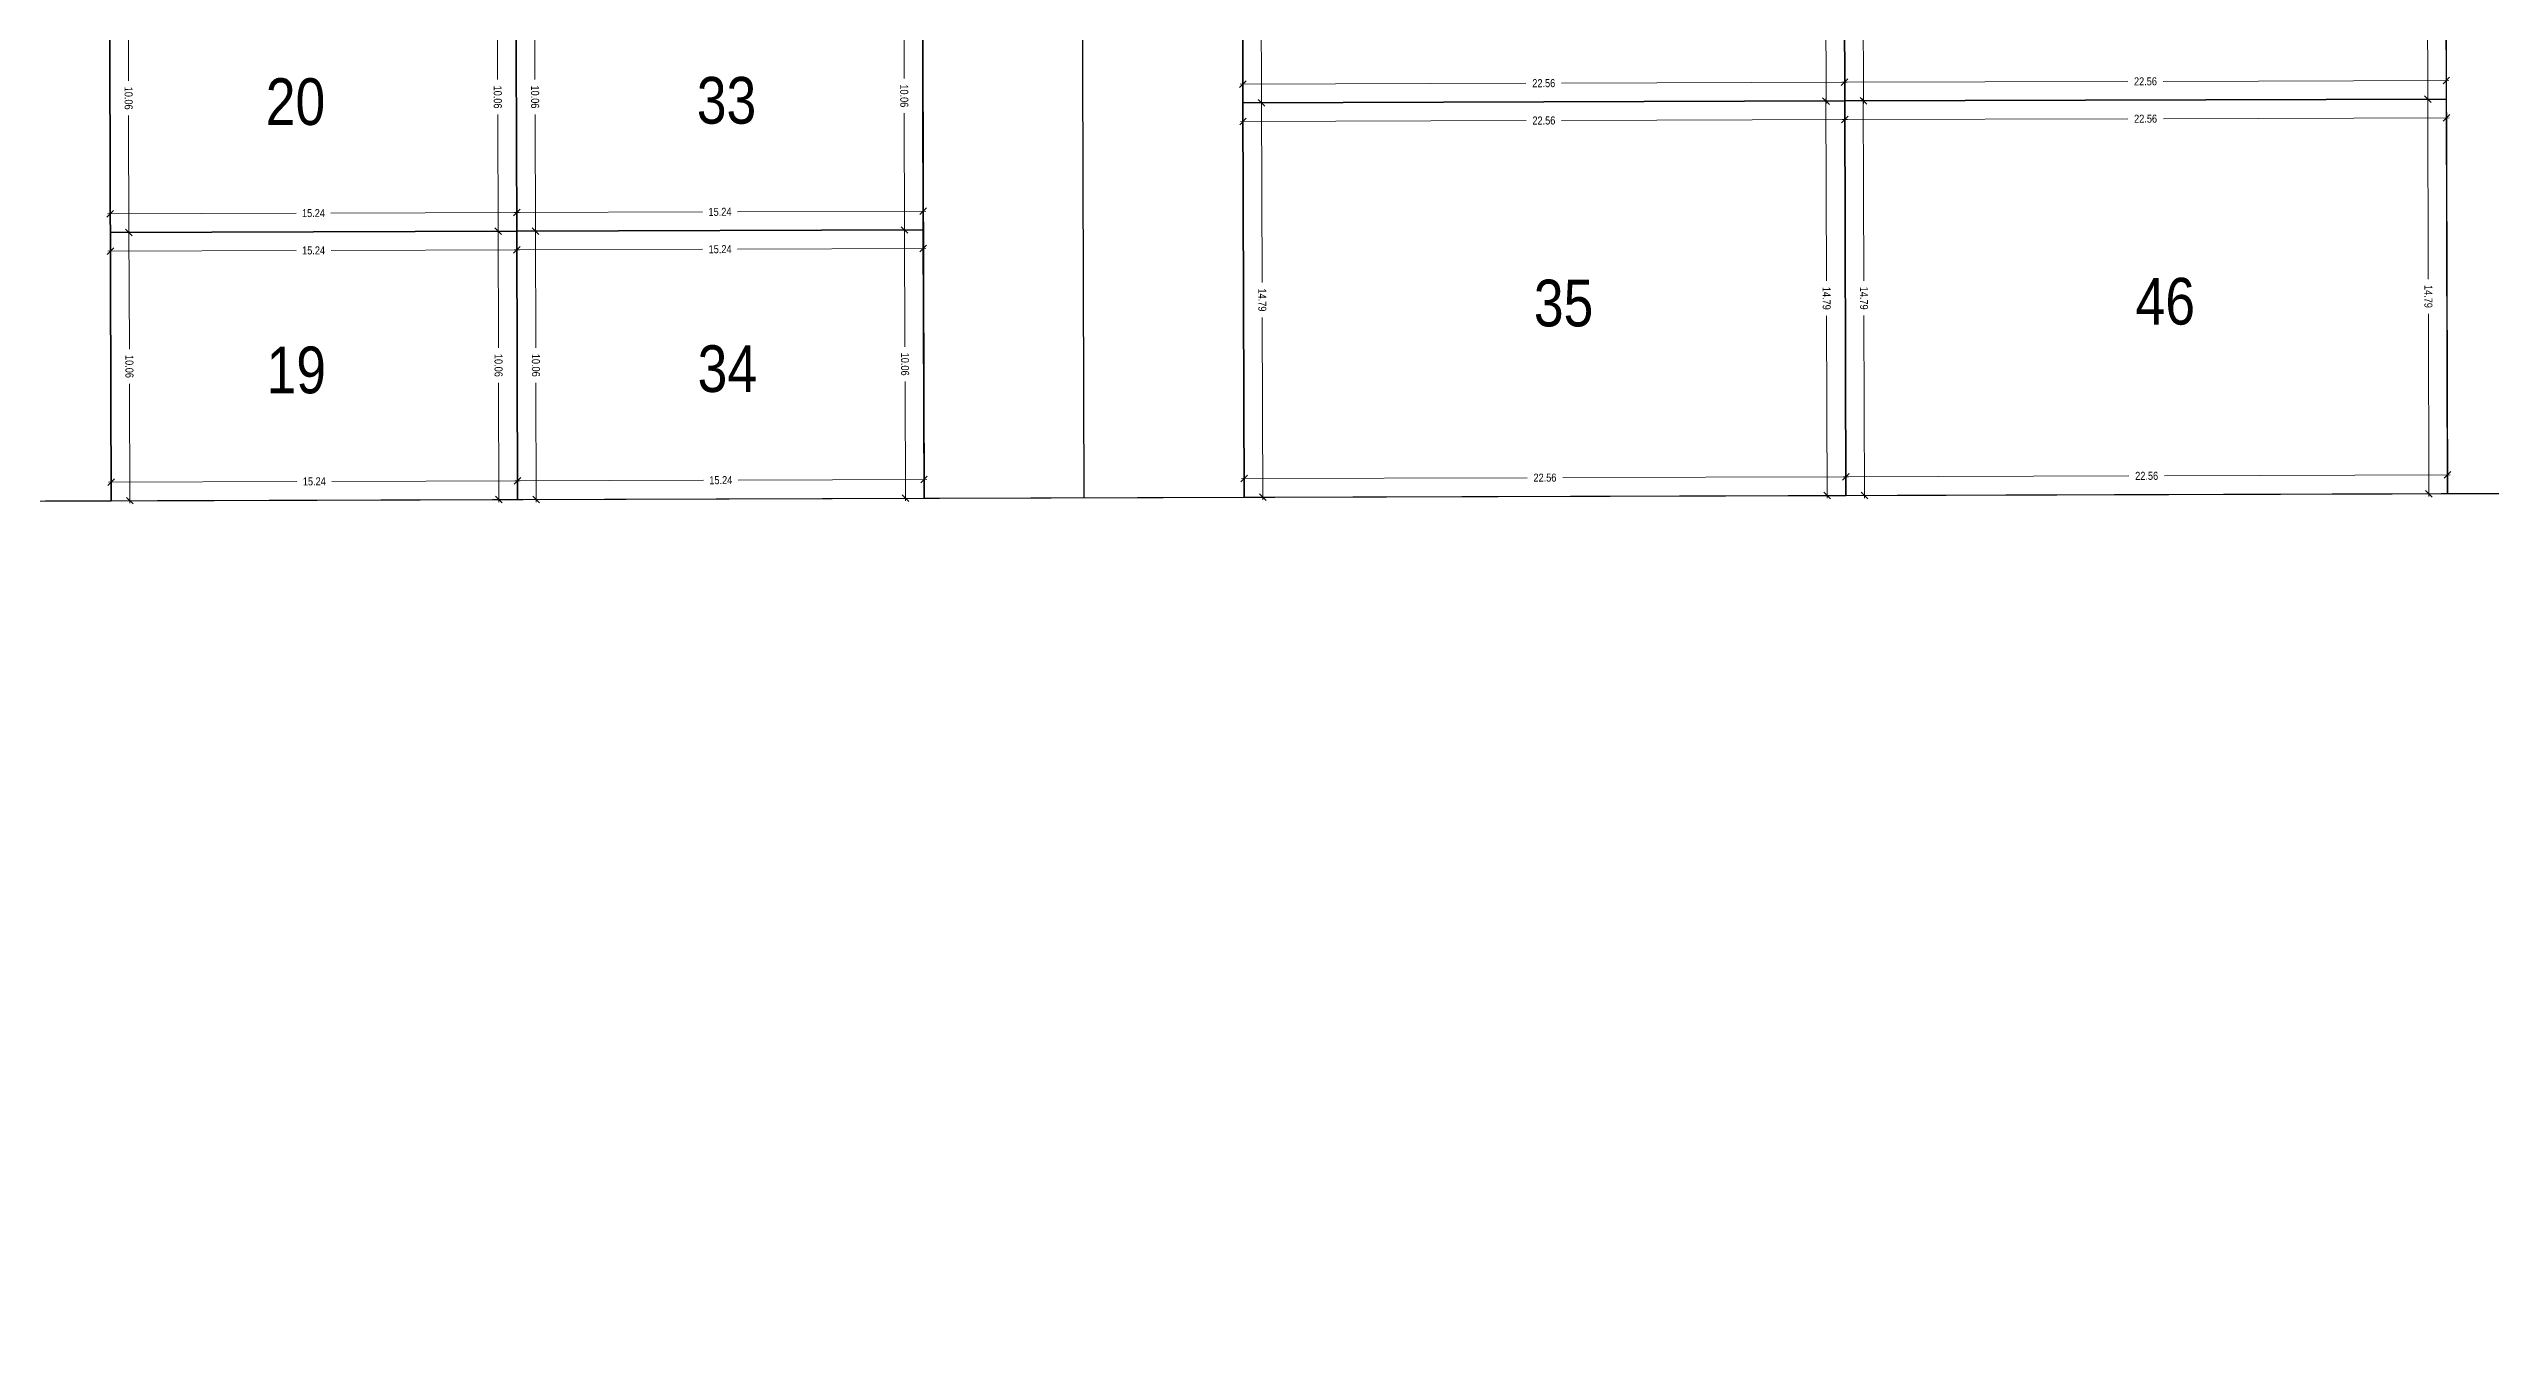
# Model space of a CAD drawing. Header units: millimetres. Extents: x 29397 to 29927, y 26123 to 26652.
# Drawn here: x 29546.6 to 29638.2, y 26262.7 to 26310.9 of the extents above; entities that cross this region are included whole.
import ezdxf
from ezdxf.enums import TextEntityAlignment as Align

# ---------------------------------------------------------------- set-up
doc = ezdxf.new("R2010")
doc.units = ezdxf.units.MM
doc.header["$LTSCALE"] = 0.3
doc.linetypes.add('CENTER', pattern=[0])
for name, color, linetype in [('_IndivSubPlot', 180, 'Continuous'), ('_IndivSubPlot_DIMENSION', 7, 'Continuous'), ('_InternalRoad', 3, 'Continuous'), ('_LandLord_Sub', 7, 'Continuous'), ('_MortgageArea', 147, 'Continuous'), ('_Plot', 7, 'Continuous'), ('_SurveyNo', 8, 'Continuous')]:
    doc.layers.add(name, color=color, linetype=linetype)
doc.layers.add('_SideBoundary', color=1, linetype='Continuous', true_color=0xff0000)
doc.layers.get('0').off()
doc.styles.add('PreDCRFont', font='ARIALN.TTF')
doc.dimstyles.new('PDCR-PLOT-INT', dxfattribs={"dimtxt": 0.3, "dimasz": 0.25, "dimexe": 0.25, "dimexo": 0.25, "dimgap": 0.25, "dimtad": 0, "dimzin": 0, "dimdsep": 46, "dimtxsty": 'PreDCRFont', "dimblk": 'OBLIQUE', "dimcen": 0.5, "dimdle": 0.1, "dimadec": 0, "dimazin": 0, "dimtfac": 1, "dimtix": 1, "dimtofl": 0, "dimtmove": 1, "dimatfit": 1, "dimfxl": 1, "dimtolj": 1, "dimtzin": 0, "dimlwd": 15, "dimarcsym": 0})

# ---------------------------------------------------------------- blocks, each defined once
blk = doc.blocks.new('_Oblique')
at = {"color": 0, "linetype": 'ByBlock', "lineweight": -2}
blk.add_line((-0.5, -0.5), (0.5, 0.5), dxfattribs=at)
blk = doc.blocks.new('*D1021')
at = {"layer": '_IndivSubPlot_DIMENSION', "color": 0, "lineweight": 15, "transparency": 16777216}
for p, q in [((29613.874, 26308.232), (29624.587, 26308.264)), ((29636.634, 26308.301), (29625.921, 26308.268))]:
    blk.add_line(p, q, dxfattribs=at)
at = {"layer": '_IndivSubPlot_DIMENSION', "color": 0, "lineweight": 15, "transparency": 16777216, "xscale": 0.25, "yscale": 0.25, "zscale": 0.25}
for p, rotation in [((29613.974, 26308.232), 180.1735333746284), ((29636.534, 26308.3), 0.1735333746283984)]:
    blk.add_blockref('_Oblique', p, dxfattribs=dict(at, rotation=rotation))
at = {"layer": '_IndivSubPlot_DIMENSION', "color": 0, "lineweight": 15, "transparency": 16777216, "insert": (29625.254, 26308.266), "char_height": 0.3, "attachment_point": 5, "rotation": 0.17353, "style": 'PreDCRFont'}
blk.add_mtext('\\A1;22.56', dxfattribs=at)
blk = doc.blocks.new('*D1022')
at = {"layer": '_IndivSubPlot_DIMENSION', "color": 0, "lineweight": 15, "transparency": 16777216}
for p, q in [((29614.671, 26309.034), (29614.692, 26302.193)), ((29614.717, 26294.044), (29614.696, 26300.885))]:
    blk.add_line(p, q, dxfattribs=at)
at = {"layer": '_IndivSubPlot_DIMENSION', "color": 0, "lineweight": 15, "transparency": 16777216, "xscale": 0.25, "yscale": 0.25, "zscale": 0.25}
for p, rotation in [((29614.672, 26308.934), 90.17353337461844), ((29614.716, 26294.144), 270.1735333746184)]:
    blk.add_blockref('_Oblique', p, dxfattribs=dict(at, rotation=rotation))
at = {"layer": '_IndivSubPlot_DIMENSION', "color": 0, "lineweight": 15, "transparency": 16777216, "insert": (29614.694, 26301.539), "char_height": 0.3, "attachment_point": 5, "rotation": 270.17353, "style": 'PreDCRFont'}
blk.add_mtext('\\A1;14.79', dxfattribs=at)
blk = doc.blocks.new('*D1023')
at = {"layer": '_IndivSubPlot_DIMENSION', "color": 0, "lineweight": 15, "transparency": 16777216}
for p, q in [((29613.914, 26294.842), (29624.627, 26294.874)), ((29636.674, 26294.911), (29625.961, 26294.878))]:
    blk.add_line(p, q, dxfattribs=at)
at = {"layer": '_IndivSubPlot_DIMENSION', "color": 0, "lineweight": 15, "transparency": 16777216, "xscale": 0.25, "yscale": 0.25, "zscale": 0.25}
for p, rotation in [((29614.014, 26294.842), 180.1735333746192), ((29636.574, 26294.91), 0.1735333746191295)]:
    blk.add_blockref('_Oblique', p, dxfattribs=dict(at, rotation=rotation))
at = {"layer": '_IndivSubPlot_DIMENSION', "color": 0, "lineweight": 15, "transparency": 16777216, "insert": (29625.294, 26294.876), "char_height": 0.3, "attachment_point": 5, "rotation": 0.17353, "style": 'PreDCRFont'}
blk.add_mtext('\\A1;22.56', dxfattribs=at)
blk = doc.blocks.new('*D1024')
at = {"layer": '_IndivSubPlot_DIMENSION', "color": 0, "lineweight": 15, "transparency": 16777216}
for p, q in [((29635.831, 26309.098), (29635.852, 26302.257)), ((29635.877, 26294.108), (29635.856, 26300.949))]:
    blk.add_line(p, q, dxfattribs=at)
at = {"layer": '_IndivSubPlot_DIMENSION', "color": 0, "lineweight": 15, "transparency": 16777216, "xscale": 0.25, "yscale": 0.25, "zscale": 0.25}
for p, rotation in [((29635.832, 26308.998), 90.17353337460423), ((29635.876, 26294.208), 270.1735333746042)]:
    blk.add_blockref('_Oblique', p, dxfattribs=dict(at, rotation=rotation))
at = {"layer": '_IndivSubPlot_DIMENSION', "color": 0, "lineweight": 15, "transparency": 16777216, "insert": (29635.854, 26301.603), "char_height": 0.3, "attachment_point": 5, "rotation": 270.17353, "style": 'PreDCRFont'}
blk.add_mtext('\\A1;14.79', dxfattribs=at)
blk = doc.blocks.new('*D1026')
at = {"layer": '_IndivSubPlot_DIMENSION', "color": 0, "lineweight": 15, "transparency": 16777216}
for p, q in [((29614.627, 26323.824), (29614.647, 26316.983)), ((29614.672, 26308.834), (29614.651, 26315.675))]:
    blk.add_line(p, q, dxfattribs=at)
at = {"layer": '_IndivSubPlot_DIMENSION', "color": 0, "lineweight": 15, "transparency": 16777216, "xscale": 0.25, "yscale": 0.25, "zscale": 0.25}
for p, rotation in [((29614.627, 26323.724), 90.17353337461844), ((29614.672, 26308.934), 270.1735333746184)]:
    blk.add_blockref('_Oblique', p, dxfattribs=dict(at, rotation=rotation))
at = {"layer": '_IndivSubPlot_DIMENSION', "color": 0, "lineweight": 15, "transparency": 16777216, "insert": (29614.649, 26316.329), "char_height": 0.3, "attachment_point": 5, "rotation": 270.17353, "style": 'PreDCRFont'}
blk.add_mtext('\\A1;14.79', dxfattribs=at)
blk = doc.blocks.new('*D1027')
at = {"layer": '_IndivSubPlot_DIMENSION', "color": 0, "lineweight": 15, "transparency": 16777216}
for p, q in [((29613.87, 26309.632), (29624.582, 26309.664)), ((29636.629, 26309.701), (29625.917, 26309.668))]:
    blk.add_line(p, q, dxfattribs=at)
at = {"layer": '_IndivSubPlot_DIMENSION', "color": 0, "lineweight": 15, "transparency": 16777216, "xscale": 0.25, "yscale": 0.25, "zscale": 0.25}
for p, rotation in [((29636.529, 26309.7), 0.1735333746283404), ((29613.97, 26309.632), 180.1735333746284)]:
    blk.add_blockref('_Oblique', p, dxfattribs=dict(at, rotation=rotation))
at = {"layer": '_IndivSubPlot_DIMENSION', "color": 0, "lineweight": 15, "transparency": 16777216, "insert": (29625.249, 26309.666), "char_height": 0.3, "attachment_point": 5, "rotation": 0.17353, "style": 'PreDCRFont'}
blk.add_mtext('\\A1;22.56', dxfattribs=at)
blk = doc.blocks.new('*D1028')
at = {"layer": '_IndivSubPlot_DIMENSION', "color": 0, "lineweight": 15, "transparency": 16777216}
for p, q in [((29635.786, 26323.888), (29635.807, 26317.047)), ((29635.832, 26308.898), (29635.811, 26315.739))]:
    blk.add_line(p, q, dxfattribs=at)
at = {"layer": '_IndivSubPlot_DIMENSION', "color": 0, "lineweight": 15, "transparency": 16777216, "xscale": 0.25, "yscale": 0.25, "zscale": 0.25}
for p, rotation in [((29635.787, 26323.788), 90.1735333746184), ((29635.832, 26308.998), 270.1735333746184)]:
    blk.add_blockref('_Oblique', p, dxfattribs=dict(at, rotation=rotation))
at = {"layer": '_IndivSubPlot_DIMENSION', "color": 0, "lineweight": 15, "transparency": 16777216, "insert": (29635.809, 26316.393), "char_height": 0.3, "attachment_point": 5, "rotation": 270.17353, "style": 'PreDCRFont'}
blk.add_mtext('\\A1;14.79', dxfattribs=at)
blk = doc.blocks.new('*D1054')
at = {"layer": '_IndivSubPlot_DIMENSION', "color": 0, "lineweight": 15, "transparency": 16777216}
for p, q in [((29592.067, 26323.756), (29592.087, 26316.915)), ((29592.112, 26308.766), (29592.091, 26315.607))]:
    blk.add_line(p, q, dxfattribs=at)
at = {"layer": '_IndivSubPlot_DIMENSION', "color": 0, "lineweight": 15, "transparency": 16777216, "xscale": 0.25, "yscale": 0.25, "zscale": 0.25}
for p, rotation in [((29592.067, 26323.656), 90.17353337461844), ((29592.112, 26308.866), 270.1735333746184)]:
    blk.add_blockref('_Oblique', p, dxfattribs=dict(at, rotation=rotation))
at = {"layer": '_IndivSubPlot_DIMENSION', "color": 0, "lineweight": 15, "transparency": 16777216, "insert": (29592.089, 26316.261), "char_height": 0.3, "attachment_point": 5, "rotation": 270.17353, "style": 'PreDCRFont'}
blk.add_mtext('\\A1;14.79', dxfattribs=at)
blk = doc.blocks.new('*D1055')
at = {"layer": '_IndivSubPlot_DIMENSION', "color": 0, "lineweight": 15, "transparency": 16777216}
for p, q in [((29591.31, 26309.563), (29602.023, 26309.596)), ((29614.07, 26309.632), (29603.357, 26309.6))]:
    blk.add_line(p, q, dxfattribs=at)
at = {"layer": '_IndivSubPlot_DIMENSION', "color": 0, "lineweight": 15, "transparency": 16777216, "xscale": 0.25, "yscale": 0.25, "zscale": 0.25}
for p, rotation in [((29591.41, 26309.564), 180.1735333746192), ((29613.97, 26309.632), 0.1735333746191295)]:
    blk.add_blockref('_Oblique', p, dxfattribs=dict(at, rotation=rotation))
at = {"layer": '_IndivSubPlot_DIMENSION', "color": 0, "lineweight": 15, "transparency": 16777216, "insert": (29602.69, 26309.598), "char_height": 0.3, "attachment_point": 5, "rotation": 0.17353, "style": 'PreDCRFont'}
blk.add_mtext('\\A1;22.56', dxfattribs=at)
blk = doc.blocks.new('*D1056')
at = {"layer": '_IndivSubPlot_DIMENSION', "color": 0, "lineweight": 15, "transparency": 16777216}
for p, q in [((29613.227, 26323.82), (29613.247, 26316.979)), ((29613.272, 26308.83), (29613.251, 26315.671))]:
    blk.add_line(p, q, dxfattribs=at)
at = {"layer": '_IndivSubPlot_DIMENSION', "color": 0, "lineweight": 15, "transparency": 16777216, "xscale": 0.25, "yscale": 0.25, "zscale": 0.25}
for p, rotation in [((29613.227, 26323.72), 90.17353337461834), ((29613.272, 26308.93), 270.1735333746183)]:
    blk.add_blockref('_Oblique', p, dxfattribs=dict(at, rotation=rotation))
at = {"layer": '_IndivSubPlot_DIMENSION', "color": 0, "lineweight": 15, "transparency": 16777216, "insert": (29613.249, 26316.325), "char_height": 0.3, "attachment_point": 5, "rotation": 270.17353, "style": 'PreDCRFont'}
blk.add_mtext('\\A1;14.79', dxfattribs=at)
blk = doc.blocks.new('*D1057')
at = {"layer": '_IndivSubPlot_DIMENSION', "color": 0, "lineweight": 15, "transparency": 16777216}
for p, q in [((29591.314, 26308.163), (29602.027, 26308.196)), ((29614.074, 26308.232), (29603.361, 26308.2))]:
    blk.add_line(p, q, dxfattribs=at)
at = {"layer": '_IndivSubPlot_DIMENSION', "color": 0, "lineweight": 15, "transparency": 16777216, "xscale": 0.25, "yscale": 0.25, "zscale": 0.25}
for p, rotation in [((29591.414, 26308.164), 180.1735333746191), ((29613.974, 26308.232), 0.1735333746191259)]:
    blk.add_blockref('_Oblique', p, dxfattribs=dict(at, rotation=rotation))
at = {"layer": '_IndivSubPlot_DIMENSION', "color": 0, "lineweight": 15, "transparency": 16777216, "insert": (29602.694, 26308.198), "char_height": 0.3, "attachment_point": 5, "rotation": 0.17353, "style": 'PreDCRFont'}
blk.add_mtext('\\A1;22.56', dxfattribs=at)
blk = doc.blocks.new('*D1058')
at = {"layer": '_IndivSubPlot_DIMENSION', "color": 0, "lineweight": 15, "transparency": 16777216}
for p, q in [((29592.111, 26308.966), (29592.132, 26302.125)), ((29592.157, 26293.976), (29592.136, 26300.817))]:
    blk.add_line(p, q, dxfattribs=at)
at = {"layer": '_IndivSubPlot_DIMENSION', "color": 0, "lineweight": 15, "transparency": 16777216, "xscale": 0.25, "yscale": 0.25, "zscale": 0.25}
for p, rotation in [((29592.112, 26308.866), 90.17353337461829), ((29592.157, 26294.076), 270.1735333746183)]:
    blk.add_blockref('_Oblique', p, dxfattribs=dict(at, rotation=rotation))
at = {"layer": '_IndivSubPlot_DIMENSION', "color": 0, "lineweight": 15, "transparency": 16777216, "insert": (29592.134, 26301.471), "char_height": 0.3, "attachment_point": 5, "rotation": 270.17353, "style": 'PreDCRFont'}
blk.add_mtext('\\A1;14.79', dxfattribs=at)
blk = doc.blocks.new('*D1059')
at = {"layer": '_IndivSubPlot_DIMENSION', "color": 0, "lineweight": 15, "transparency": 16777216}
for p, q in [((29591.354, 26294.773), (29602.067, 26294.806)), ((29614.114, 26294.842), (29603.401, 26294.81))]:
    blk.add_line(p, q, dxfattribs=at)
at = {"layer": '_IndivSubPlot_DIMENSION', "color": 0, "lineweight": 15, "transparency": 16777216, "xscale": 0.25, "yscale": 0.25, "zscale": 0.25}
for p, rotation in [((29591.454, 26294.774), 180.1735333746284), ((29614.014, 26294.842), 0.1735333746283658)]:
    blk.add_blockref('_Oblique', p, dxfattribs=dict(at, rotation=rotation))
at = {"layer": '_IndivSubPlot_DIMENSION', "color": 0, "lineweight": 15, "transparency": 16777216, "insert": (29602.734, 26294.808), "char_height": 0.3, "attachment_point": 5, "rotation": 0.17353, "style": 'PreDCRFont'}
blk.add_mtext('\\A1;22.56', dxfattribs=at)
blk = doc.blocks.new('*D1060')
at = {"layer": '_IndivSubPlot_DIMENSION', "color": 0, "lineweight": 15, "transparency": 16777216}
for p, q in [((29613.271, 26309.03), (29613.292, 26302.189)), ((29613.317, 26294.04), (29613.296, 26300.881))]:
    blk.add_line(p, q, dxfattribs=at)
at = {"layer": '_IndivSubPlot_DIMENSION', "color": 0, "lineweight": 15, "transparency": 16777216, "xscale": 0.25, "yscale": 0.25, "zscale": 0.25}
for p, rotation in [((29613.272, 26308.93), 90.1735333746184), ((29613.316, 26294.14), 270.1735333746184)]:
    blk.add_blockref('_Oblique', p, dxfattribs=dict(at, rotation=rotation))
at = {"layer": '_IndivSubPlot_DIMENSION', "color": 0, "lineweight": 15, "transparency": 16777216, "insert": (29613.294, 26301.535), "char_height": 0.3, "attachment_point": 5, "rotation": 270.17353, "style": 'PreDCRFont'}
blk.add_mtext('\\A1;14.79', dxfattribs=at)
blk = doc.blocks.new('*D1061')
at = {"layer": '_IndivSubPlot_DIMENSION', "color": 0, "lineweight": 15, "transparency": 16777216}
for p, q in [((29564.088, 26303.351), (29571.155, 26303.372)), ((29579.528, 26303.398), (29572.461, 26303.376))]:
    blk.add_line(p, q, dxfattribs=at)
at = {"layer": '_IndivSubPlot_DIMENSION', "color": 0, "lineweight": 15, "transparency": 16777216, "xscale": 0.25, "yscale": 0.25, "zscale": 0.25}
for p, rotation in [((29564.188, 26303.351), 180.1735333746197), ((29579.428, 26303.397), 0.1735333746196854)]:
    blk.add_blockref('_Oblique', p, dxfattribs=dict(at, rotation=rotation))
at = {"layer": '_IndivSubPlot_DIMENSION', "color": 0, "lineweight": 15, "transparency": 16777216, "insert": (29571.808, 26303.374), "char_height": 0.3, "attachment_point": 5, "rotation": 0.17353, "style": 'PreDCRFont'}
blk.add_mtext('\\A1;15.24', dxfattribs=at)
blk = doc.blocks.new('*D1062')
at = {"layer": '_IndivSubPlot_DIMENSION', "color": 0, "lineweight": 15, "transparency": 16777216}
for p, q in [((29564.886, 26304.153), (29564.899, 26299.677)), ((29564.917, 26293.893), (29564.903, 26298.37))]:
    blk.add_line(p, q, dxfattribs=at)
at = {"layer": '_IndivSubPlot_DIMENSION', "color": 0, "lineweight": 15, "transparency": 16777216, "xscale": 0.25, "yscale": 0.25, "zscale": 0.25}
for p, rotation in [((29564.886, 26304.053), 90.17353337463324), ((29564.917, 26293.993), 270.1735333746332)]:
    blk.add_blockref('_Oblique', p, dxfattribs=dict(at, rotation=rotation))
at = {"layer": '_IndivSubPlot_DIMENSION', "color": 0, "lineweight": 15, "transparency": 16777216, "insert": (29564.901, 26299.023), "char_height": 0.3, "attachment_point": 5, "rotation": 270.17353, "style": 'PreDCRFont'}
blk.add_mtext('\\A1;10.06', dxfattribs=at)
blk = doc.blocks.new('*D1063')
at = {"layer": '_IndivSubPlot_DIMENSION', "color": 0, "lineweight": 15, "transparency": 16777216}
for p, q in [((29564.115, 26294.691), (29571.181, 26294.712)), ((29579.554, 26294.738), (29572.488, 26294.716))]:
    blk.add_line(p, q, dxfattribs=at)
at = {"layer": '_IndivSubPlot_DIMENSION', "color": 0, "lineweight": 15, "transparency": 16777216, "xscale": 0.25, "yscale": 0.25, "zscale": 0.25}
for p, rotation in [((29564.215, 26294.691), 180.1735333746197), ((29579.454, 26294.737), 0.1735333746197275)]:
    blk.add_blockref('_Oblique', p, dxfattribs=dict(at, rotation=rotation))
at = {"layer": '_IndivSubPlot_DIMENSION', "color": 0, "lineweight": 15, "transparency": 16777216, "insert": (29571.835, 26294.714), "char_height": 0.3, "attachment_point": 5, "rotation": 0.17353, "style": 'PreDCRFont'}
blk.add_mtext('\\A1;15.24', dxfattribs=at)
blk = doc.blocks.new('*D1064')
at = {"layer": '_IndivSubPlot_DIMENSION', "color": 0, "lineweight": 15, "transparency": 16777216}
for p, q in [((29578.726, 26304.195), (29578.739, 26299.719)), ((29578.757, 26293.935), (29578.743, 26298.412))]:
    blk.add_line(p, q, dxfattribs=at)
at = {"layer": '_IndivSubPlot_DIMENSION', "color": 0, "lineweight": 15, "transparency": 16777216, "xscale": 0.25, "yscale": 0.25, "zscale": 0.25}
for p, rotation in [((29578.726, 26304.095), 90.17353337463325), ((29578.757, 26294.035), 270.1735333746332)]:
    blk.add_blockref('_Oblique', p, dxfattribs=dict(at, rotation=rotation))
at = {"layer": '_IndivSubPlot_DIMENSION', "color": 0, "lineweight": 15, "transparency": 16777216, "insert": (29578.741, 26299.065), "char_height": 0.3, "attachment_point": 5, "rotation": 270.17353, "style": 'PreDCRFont'}
blk.add_mtext('\\A1;10.06', dxfattribs=at)
blk = doc.blocks.new('*D1066')
at = {"layer": '_IndivSubPlot_DIMENSION', "color": 0, "lineweight": 15, "transparency": 16777216}
for p, q in [((29564.855, 26314.213), (29564.869, 26309.737)), ((29564.886, 26303.953), (29564.873, 26308.43))]:
    blk.add_line(p, q, dxfattribs=at)
at = {"layer": '_IndivSubPlot_DIMENSION', "color": 0, "lineweight": 15, "transparency": 16777216, "xscale": 0.25, "yscale": 0.25, "zscale": 0.25}
for p, rotation in [((29564.856, 26314.113), 90.17353337461233), ((29564.886, 26304.053), 270.1735333746123)]:
    blk.add_blockref('_Oblique', p, dxfattribs=dict(at, rotation=rotation))
at = {"layer": '_IndivSubPlot_DIMENSION', "color": 0, "lineweight": 15, "transparency": 16777216, "insert": (29564.871, 26309.083), "char_height": 0.3, "attachment_point": 5, "rotation": 270.17353, "style": 'PreDCRFont'}
blk.add_mtext('\\A1;10.06', dxfattribs=at)
blk = doc.blocks.new('*D1067')
at = {"layer": '_IndivSubPlot_DIMENSION', "color": 0, "lineweight": 15, "transparency": 16777216}
for p, q in [((29564.084, 26304.751), (29571.151, 26304.772)), ((29579.524, 26304.798), (29572.457, 26304.776))]:
    blk.add_line(p, q, dxfattribs=at)
at = {"layer": '_IndivSubPlot_DIMENSION', "color": 0, "lineweight": 15, "transparency": 16777216, "xscale": 0.25, "yscale": 0.25, "zscale": 0.25}
for p, rotation in [((29564.184, 26304.751), 180.1735333746197), ((29579.424, 26304.797), 0.1735333746197275)]:
    blk.add_blockref('_Oblique', p, dxfattribs=dict(at, rotation=rotation))
at = {"layer": '_IndivSubPlot_DIMENSION', "color": 0, "lineweight": 15, "transparency": 16777216, "insert": (29571.804, 26304.774), "char_height": 0.3, "attachment_point": 5, "rotation": 0.17353, "style": 'PreDCRFont'}
blk.add_mtext('\\A1;15.24', dxfattribs=at)
blk = doc.blocks.new('*D1068')
at = {"layer": '_IndivSubPlot_DIMENSION', "color": 0, "lineweight": 15, "transparency": 16777216}
for p, q in [((29578.695, 26314.255), (29578.709, 26309.779)), ((29578.726, 26303.995), (29578.713, 26308.472))]:
    blk.add_line(p, q, dxfattribs=at)
at = {"layer": '_IndivSubPlot_DIMENSION', "color": 0, "lineweight": 15, "transparency": 16777216, "xscale": 0.25, "yscale": 0.25, "zscale": 0.25}
for p, rotation in [((29578.696, 26314.155), 90.1735333746123), ((29578.726, 26304.095), 270.1735333746123)]:
    blk.add_blockref('_Oblique', p, dxfattribs=dict(at, rotation=rotation))
at = {"layer": '_IndivSubPlot_DIMENSION', "color": 0, "lineweight": 15, "transparency": 16777216, "insert": (29578.711, 26309.125), "char_height": 0.3, "attachment_point": 5, "rotation": 270.17353, "style": 'PreDCRFont'}
blk.add_mtext('\\A1;10.06', dxfattribs=at)
blk = doc.blocks.new('*D1110')
at = {"layer": '_IndivSubPlot_DIMENSION', "color": 0, "lineweight": 15, "transparency": 16777216}
for p, q in [((29549.615, 26314.167), (29549.629, 26309.691)), ((29549.647, 26303.907), (29549.633, 26308.384))]:
    blk.add_line(p, q, dxfattribs=at)
at = {"layer": '_IndivSubPlot_DIMENSION', "color": 0, "lineweight": 15, "transparency": 16777216, "xscale": 0.25, "yscale": 0.25, "zscale": 0.25}
for p, rotation in [((29549.616, 26314.067), 90.17353337461238), ((29549.646, 26304.007), 270.1735333746124)]:
    blk.add_blockref('_Oblique', p, dxfattribs=dict(at, rotation=rotation))
at = {"layer": '_IndivSubPlot_DIMENSION', "color": 0, "lineweight": 15, "transparency": 16777216, "insert": (29549.631, 26309.037), "char_height": 0.3, "attachment_point": 5, "rotation": 270.17353, "style": 'PreDCRFont'}
blk.add_mtext('\\A1;10.06', dxfattribs=at)
blk = doc.blocks.new('*D1111')
at = {"layer": '_IndivSubPlot_DIMENSION', "color": 0, "lineweight": 15, "transparency": 16777216}
for p, q in [((29548.844, 26304.705), (29555.911, 26304.726)), ((29564.284, 26304.751), (29557.217, 26304.73))]:
    blk.add_line(p, q, dxfattribs=at)
at = {"layer": '_IndivSubPlot_DIMENSION', "color": 0, "lineweight": 15, "transparency": 16777216, "xscale": 0.25, "yscale": 0.25, "zscale": 0.25}
for p, rotation in [((29548.944, 26304.705), 180.1735333746197), ((29564.184, 26304.751), 0.1735333746197275)]:
    blk.add_blockref('_Oblique', p, dxfattribs=dict(at, rotation=rotation))
at = {"layer": '_IndivSubPlot_DIMENSION', "color": 0, "lineweight": 15, "transparency": 16777216, "insert": (29556.564, 26304.728), "char_height": 0.3, "attachment_point": 5, "rotation": 0.17353, "style": 'PreDCRFont'}
blk.add_mtext('\\A1;15.24', dxfattribs=at)
blk = doc.blocks.new('*D1112')
at = {"layer": '_IndivSubPlot_DIMENSION', "color": 0, "lineweight": 15, "transparency": 16777216}
for p, q in [((29563.455, 26314.209), (29563.469, 26309.732)), ((29563.486, 26303.949), (29563.473, 26308.426))]:
    blk.add_line(p, q, dxfattribs=at)
at = {"layer": '_IndivSubPlot_DIMENSION', "color": 0, "lineweight": 15, "transparency": 16777216, "xscale": 0.25, "yscale": 0.25, "zscale": 0.25}
for p, rotation in [((29563.456, 26314.109), 90.17353337461239), ((29563.486, 26304.049), 270.1735333746124)]:
    blk.add_blockref('_Oblique', p, dxfattribs=dict(at, rotation=rotation))
at = {"layer": '_IndivSubPlot_DIMENSION', "color": 0, "lineweight": 15, "transparency": 16777216, "insert": (29563.471, 26309.079), "char_height": 0.3, "attachment_point": 5, "rotation": 270.17353, "style": 'PreDCRFont'}
blk.add_mtext('\\A1;10.06', dxfattribs=at)
blk = doc.blocks.new('*D1113')
at = {"layer": '_IndivSubPlot_DIMENSION', "color": 0, "lineweight": 15, "transparency": 16777216}
for p, q in [((29548.848, 26303.305), (29555.915, 26303.326)), ((29564.288, 26303.352), (29557.221, 26303.33))]:
    blk.add_line(p, q, dxfattribs=at)
at = {"layer": '_IndivSubPlot_DIMENSION', "color": 0, "lineweight": 15, "transparency": 16777216, "xscale": 0.25, "yscale": 0.25, "zscale": 0.25}
for p, rotation in [((29548.948, 26303.305), 180.1735333746197), ((29564.188, 26303.351), 0.1735333746196854)]:
    blk.add_blockref('_Oblique', p, dxfattribs=dict(at, rotation=rotation))
at = {"layer": '_IndivSubPlot_DIMENSION', "color": 0, "lineweight": 15, "transparency": 16777216, "insert": (29556.568, 26303.328), "char_height": 0.3, "attachment_point": 5, "rotation": 0.17353, "style": 'PreDCRFont'}
blk.add_mtext('\\A1;15.24', dxfattribs=at)
blk = doc.blocks.new('*D1114')
at = {"layer": '_IndivSubPlot_DIMENSION', "color": 0, "lineweight": 15, "transparency": 16777216}
for p, q in [((29549.646, 26304.107), (29549.66, 26299.631)), ((29549.677, 26293.847), (29549.663, 26298.324))]:
    blk.add_line(p, q, dxfattribs=at)
at = {"layer": '_IndivSubPlot_DIMENSION', "color": 0, "lineweight": 15, "transparency": 16777216, "xscale": 0.25, "yscale": 0.25, "zscale": 0.25}
for p, rotation in [((29549.646, 26304.007), 90.1735333746332), ((29549.677, 26293.947), 270.1735333746332)]:
    blk.add_blockref('_Oblique', p, dxfattribs=dict(at, rotation=rotation))
at = {"layer": '_IndivSubPlot_DIMENSION', "color": 0, "lineweight": 15, "transparency": 16777216, "insert": (29549.661, 26298.977), "char_height": 0.3, "attachment_point": 5, "rotation": 270.17353, "style": 'PreDCRFont'}
blk.add_mtext('\\A1;10.06', dxfattribs=at)
blk = doc.blocks.new('*D1115')
at = {"layer": '_IndivSubPlot_DIMENSION', "color": 0, "lineweight": 15, "transparency": 16777216}
for p, q in [((29548.875, 26294.645), (29555.941, 26294.666)), ((29564.315, 26294.692), (29557.248, 26294.67))]:
    blk.add_line(p, q, dxfattribs=at)
at = {"layer": '_IndivSubPlot_DIMENSION', "color": 0, "lineweight": 15, "transparency": 16777216, "xscale": 0.25, "yscale": 0.25, "zscale": 0.25}
for p, rotation in [((29548.975, 26294.645), 180.1735333746334), ((29564.215, 26294.691), 0.1735333746334038)]:
    blk.add_blockref('_Oblique', p, dxfattribs=dict(at, rotation=rotation))
at = {"layer": '_IndivSubPlot_DIMENSION', "color": 0, "lineweight": 15, "transparency": 16777216, "insert": (29556.595, 26294.668), "char_height": 0.3, "attachment_point": 5, "rotation": 0.17353, "style": 'PreDCRFont'}
blk.add_mtext('\\A1;15.24', dxfattribs=at)
blk = doc.blocks.new('*D1116')
at = {"layer": '_IndivSubPlot_DIMENSION', "color": 0, "lineweight": 15, "transparency": 16777216}
for p, q in [((29563.486, 26304.149), (29563.499, 26299.673)), ((29563.517, 26293.889), (29563.503, 26298.366))]:
    blk.add_line(p, q, dxfattribs=at)
at = {"layer": '_IndivSubPlot_DIMENSION', "color": 0, "lineweight": 15, "transparency": 16777216, "xscale": 0.25, "yscale": 0.25, "zscale": 0.25}
for p, rotation in [((29563.486, 26304.049), 90.17353337463325), ((29563.517, 26293.989), 270.1735333746332)]:
    blk.add_blockref('_Oblique', p, dxfattribs=dict(at, rotation=rotation))
at = {"layer": '_IndivSubPlot_DIMENSION', "color": 0, "lineweight": 15, "transparency": 16777216, "insert": (29563.501, 26299.019), "char_height": 0.3, "attachment_point": 5, "rotation": 270.17353, "style": 'PreDCRFont'}
blk.add_mtext('\\A1;10.06', dxfattribs=at)

msp = doc.modelspace()

# ---------------------------------------------------------------- linework, layer by layer
at = {"layer": '_IndivSubPlot'}
for points in [[(29613.927, 26323.722), (29591.367, 26323.654), (29591.412, 26308.864), (29613.972, 26308.932)], [(29636.487, 26323.79), (29613.927, 26323.722), (29613.972, 26308.932), (29636.532, 26309)], [(29564.156, 26314.111), (29548.916, 26314.065), (29548.946, 26304.005), (29564.186, 26304.051)], [(29579.396, 26314.157), (29564.156, 26314.111), (29564.186, 26304.051), (29579.426, 26304.097)], [(29613.972, 26308.932), (29591.412, 26308.864), (29591.457, 26294.074), (29614.016, 26294.142)], [(29636.532, 26309), (29613.972, 26308.932), (29614.016, 26294.142), (29636.576, 26294.21)], [(29564.186, 26304.051), (29548.946, 26304.005), (29548.977, 26293.945), (29564.217, 26293.991)], [(29579.426, 26304.097), (29564.186, 26304.051), (29564.217, 26293.991), (29579.457, 26294.037)]]:
    msp.add_lwpolyline(points, close=True, dxfattribs=at)
at = {"layer": '_InternalRoad'}
for points in [[(29648.303, 26384.409), (29636.304, 26384.089), (29636.576, 26294.21), (29648.576, 26294.247)], [(29591.197, 26379.885), (29591.188, 26382.885), (29581.136, 26382.617), (29579.19, 26382.01), (29579.199, 26379.01), (29579.243, 26364.457), (29579.457, 26294.037), (29591.457, 26294.074), (29591.412, 26308.864), (29591.367, 26323.654), (29591.322, 26338.444), (29591.277, 26353.233), (29591.233, 26368.023)], [(29548.726, 26376.782), (29545.922, 26376.782), (29536.732, 26374.806), (29536.976, 26294.01), (29538.129, 26293.912), (29548.977, 26293.945)]]:
    msp.add_lwpolyline(points, close=True, dxfattribs=at)
at = {"layer": '_InternalRoad', "linetype": 'CENTER'}
msp.add_lwpolyline([(29585.457, 26294.056), (29585.188, 26382.725)], dxfattribs=at)
at = {"layer": '_LandLord_Sub'}
msp.add_lwpolyline([(29721.705, 26345.62), (29716.939, 26398.244), (29561.044, 26394.085), (29560.61, 26388.782), (29501.445, 26388.782), (29498.646, 26297.257), (29538.129, 26293.912), (29726.668, 26294.483)], close=True, dxfattribs=at)
at = {"layer": '_MortgageArea'}
msp.add_lwpolyline([(29579.243, 26364.457), (29548.763, 26364.365), (29548.977, 26293.945), (29579.457, 26294.037)], close=True, dxfattribs=at)
at = {"layer": '_Plot'}
msp.add_lwpolyline([(29721.705, 26345.62), (29716.939, 26398.244), (29591.151, 26394.888), (29591.151, 26445.805), (29584.662, 26520.159), (29573.003, 26515.725), (29579.151, 26445.283), (29579.151, 26394.568), (29561.044, 26394.085), (29560.61, 26388.782), (29448.945, 26388.782), (29451.917, 26301.216), (29538.129, 26293.912), (29726.668, 26294.483), (29742.042, 26161.836), (29817.719, 26142.727), (29817.589, 26220.061), (29828.251, 26220.067), (29825.18, 26310.138), (29725.503, 26306.48)], close=True, dxfattribs=at)
at = {"layer": '_SideBoundary'}
msp.add_lwpolyline([(29451.917, 26301.216), (29508.009, 26296.464), (29538.129, 26293.912), (29548.977, 26293.945), (29591.457, 26294.074), (29648.576, 26294.247), (29726.668, 26294.483), (29728.806, 26276.03), (29730.736, 26259.381), (29732.666, 26242.733), (29734.596, 26226.084), (29736.525, 26209.436), (29738.386, 26193.383), (29740.211, 26177.639), (29742.042, 26161.836), (29773.662, 26153.852), (29817.719, 26142.727), (29803, 26129.636), (29446.919, 26129.636)], close=True, dxfattribs=at)
at = {"layer": '_SurveyNo'}
msp.add_lwpolyline([(29721.705, 26345.62), (29716.939, 26398.244), (29561.044, 26394.085), (29560.61, 26388.782), (29501.445, 26388.782), (29498.646, 26297.257), (29538.129, 26293.912), (29726.668, 26294.483)], close=True, dxfattribs=at)

# ---------------------------------------------------------------- texts
at = {"layer": '_IndivSubPlot', "lineweight": 30, "style": 'PreDCRFont'}
for s, p in [('20', (29555.89, 26308.908)), ('33', (29572.05, 26308.957)), ('35', (29603.433, 26301.357)), ('46', (29625.993, 26301.425)), ('19', (29555.92, 26298.848)), ('34', (29572.08, 26298.897))]:
    msp.add_text(s, height=1.75, dxfattribs=at).set_placement(p, align=Align.MIDDLE_CENTER)

# ---------------------------------------------------------------- dimensions: what is measured, and where the dimension line sits
at = {"layer": '_IndivSubPlot_DIMENSION', "lineweight": 15}
for p1, p2, text, picture, middle in [((29592.067, 26323.656), (29592.112, 26308.866), '14.79', '*D1054', (29592.089, 26316.261)), ((29613.272, 26308.93), (29613.227, 26323.72), '14.79', '*D1056', (29613.249, 26316.325)), ((29614.627, 26323.724), (29614.672, 26308.934), '14.79', '*D1026', (29614.649, 26316.329)), ((29635.832, 26308.998), (29635.787, 26323.788), '14.79', '*D1028', (29635.809, 26316.393)), ((29549.616, 26314.067), (29549.646, 26304.007), '10.06', '*D1110', (29549.631, 26309.037)), ((29563.486, 26304.049), (29563.456, 26314.109), '10.06', '*D1112', (29563.471, 26309.079)), ((29564.856, 26314.113), (29564.886, 26304.053), '10.06', '*D1066', (29564.871, 26309.083)), ((29578.726, 26304.095), (29578.696, 26314.155), '10.06', '*D1068', (29578.711, 26309.125)), ((29613.97, 26309.632), (29636.529, 26309.7), '22.56', '*D1027', (29625.249, 26309.666)), ((29591.41, 26309.564), (29613.97, 26309.632), '22.56', '*D1055', (29602.69, 26309.598)), ((29592.112, 26308.866), (29592.157, 26294.076), '14.79', '*D1058', (29592.134, 26301.471)), ((29613.316, 26294.14), (29613.272, 26308.93), '14.79', '*D1060', (29613.294, 26301.535)), ((29614.672, 26308.934), (29614.716, 26294.144), '14.79', '*D1022', (29614.694, 26301.539)), ((29635.876, 26294.208), (29635.832, 26308.998), '14.79', '*D1024', (29635.854, 26301.603)), ((29613.974, 26308.232), (29591.414, 26308.164), '22.56', '*D1057', (29602.694, 26308.198)), ((29636.534, 26308.3), (29613.974, 26308.232), '22.56', '*D1021', (29625.254, 26308.266)), ((29548.944, 26304.705), (29564.184, 26304.751), '15.24', '*D1111', (29556.564, 26304.728)), ((29564.184, 26304.751), (29579.424, 26304.797), '15.24', '*D1067', (29571.804, 26304.774)), ((29564.188, 26303.351), (29548.948, 26303.305), '15.24', '*D1113', (29556.568, 26303.328)), ((29549.646, 26304.007), (29549.677, 26293.947), '10.06', '*D1114', (29549.661, 26298.977)), ((29563.517, 26293.989), (29563.486, 26304.049), '10.06', '*D1116', (29563.501, 26299.019)), ((29579.428, 26303.397), (29564.188, 26303.351), '15.24', '*D1061', (29571.808, 26303.374)), ((29564.886, 26304.053), (29564.917, 26293.993), '10.06', '*D1062', (29564.901, 26299.023)), ((29578.757, 26294.035), (29578.726, 26304.095), '10.06', '*D1064', (29578.741, 26299.065)), ((29548.975, 26294.645), (29564.215, 26294.691), '15.24', '*D1115', (29556.595, 26294.668)), ((29564.215, 26294.691), (29579.454, 26294.737), '15.24', '*D1063', (29571.835, 26294.714)), ((29591.454, 26294.774), (29614.014, 26294.842), '22.56', '*D1059', (29602.734, 26294.808)), ((29614.014, 26294.842), (29636.574, 26294.91), '22.56', '*D1023', (29625.294, 26294.876))]:
    dim = msp.add_aligned_dim(p1=p1, p2=p2, distance=0, text=text, dimstyle='PDCR-PLOT-INT', dxfattribs=at)
    dim.commit()
    dim.dimension.update_dxf_attribs({"geometry": picture, "text_midpoint": middle})

doc.saveas('drawing.dxf')
